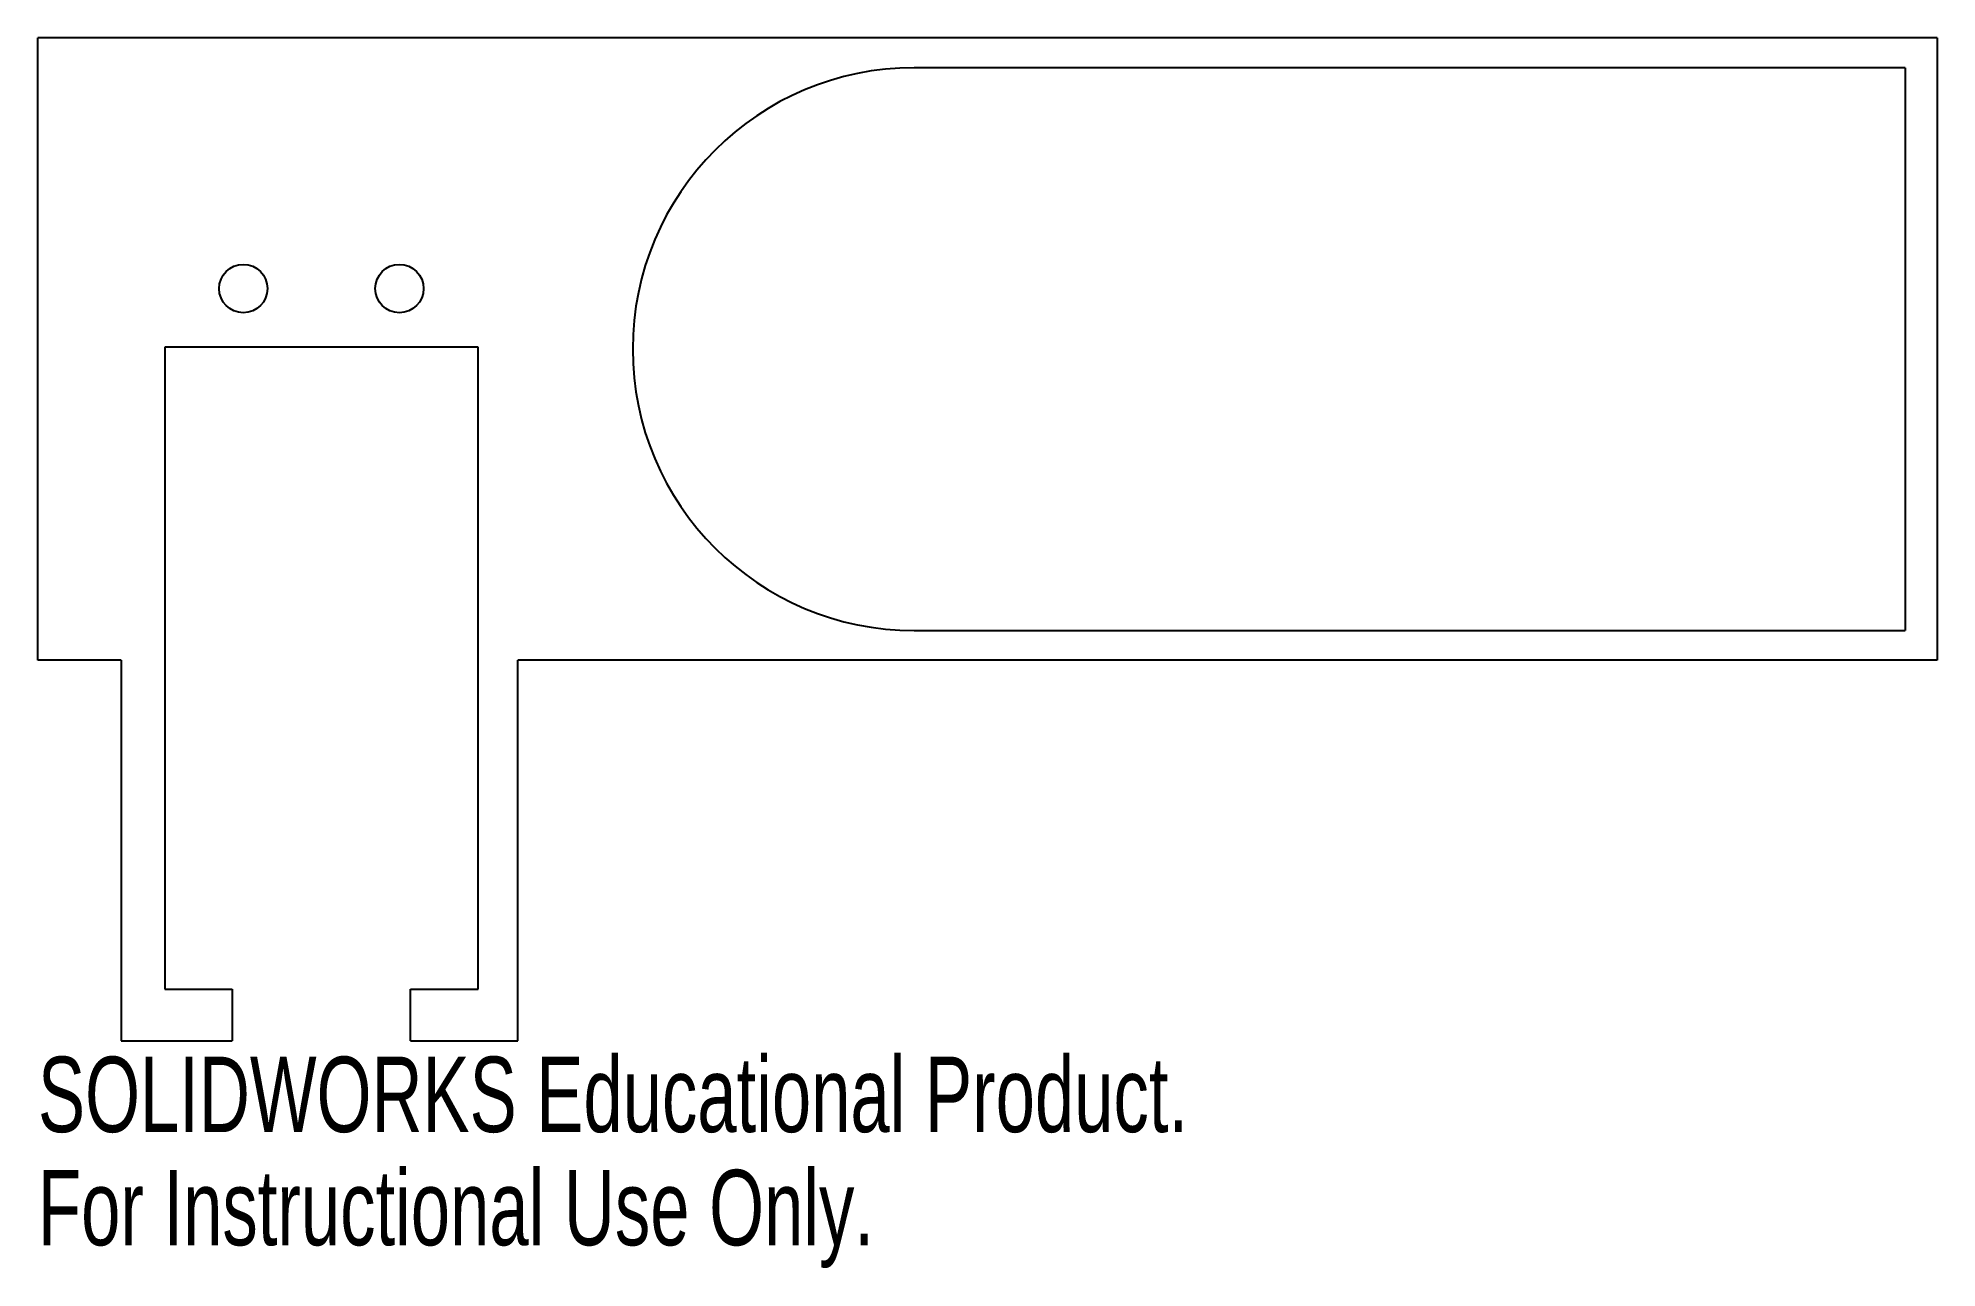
# Model space of a CAD drawing. Header units: inches. Extents: x 7.79 to 12.58, y -2.32 to 0.79.
import ezdxf

# ---------------------------------------------------------------- set-up
doc = ezdxf.new("R2010")
doc.units = ezdxf.units.IN
doc.header["$MEASUREMENT"] = 0
doc.styles.add('SLDTEXTSTYLE0', font='TXT', dxfattribs={"width": 0.7})

msp = doc.modelspace()

# ---------------------------------------------------------------- linework, layer by layer
at = {"color": 7, "linetype": 'Continuous', "lineweight": 25}
for p, q in [((12.58, 0.785), (7.79, 0.785)), ((7.79, -0.785), (7.79, 0.785)), ((12.58, 0.785), (12.58, -0.785)), ((12.5, 0.71), (10, 0.71)), ((12.5, 0.71), (12.5, -0.71)), ((8.9, 0.005), (8.11, 0.005)), ((8.11, 0.005), (8.11, -1.615)), ((8.9, -1.615), (8.9, 0.005)), ((10, -0.71), (12.5, -0.71)), ((8, -0.785), (7.79, -0.785)), ((8, -0.785), (8, -1.745)), ((12.58, -0.785), (9, -0.785)), ((9, -1.745), (9, -0.785)), ((8.11, -1.615), (8.28, -1.615)), ((8.28, -1.615), (8.28, -1.745)), ((8.73, -1.745), (8.73, -1.615)), ((8.73, -1.615), (8.9, -1.615)), ((8, -1.745), (8.28, -1.745)), ((8.73, -1.745), (9, -1.745))]:
    msp.add_line(p, q, dxfattribs=at)
for centre in [(8.3079, 0.1528), (8.7016, 0.1528)]:
    msp.add_circle(centre, 0.061, dxfattribs=at)
msp.add_arc((10, 0), 0.71, 90, 270, dxfattribs=at)

# ---------------------------------------------------------------- texts
at = {"color": 7, "linetype": 'Continuous', "char_height": 0.1903, "attachment_point": 1, "style": 'SLDTEXTSTYLE0'}
for s, insert in [('SOLIDWORKS Educational Product.', (7.79, -1.7851)), ('For Instructional Use Only.', (7.79, -2.0706))]:
    msp.add_mtext(s, dxfattribs=dict(at, insert=insert))

doc.saveas('drawing.dxf')
